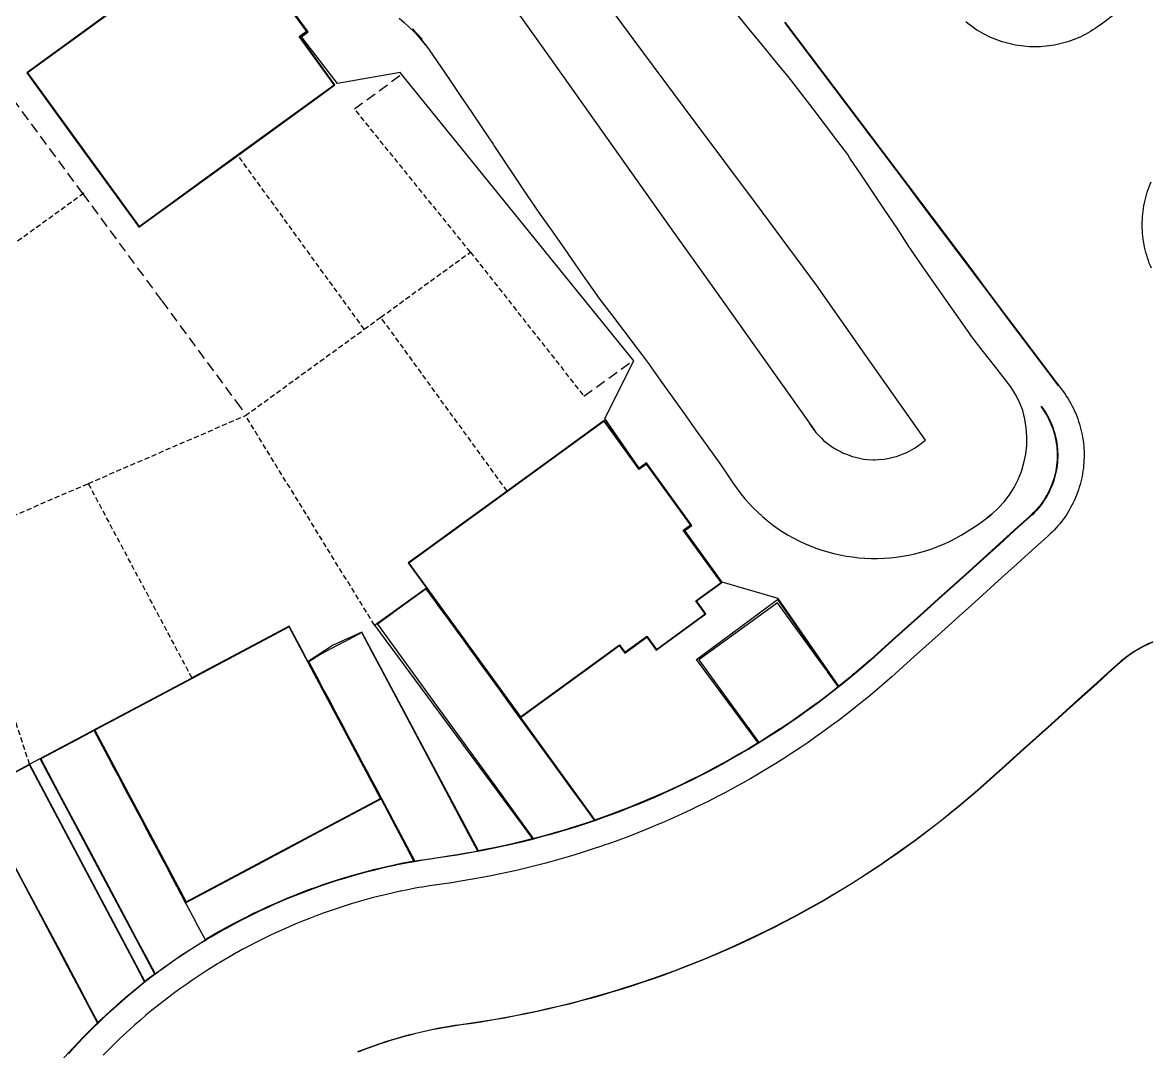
# Model space of a CAD drawing. Header units: metres. Extents: x 337936 to 338461, y 373266 to 374024.
# Drawn here: x 338183.1 to 338238.2, y 373467.2 to 373517.5 of the extents above; entities that cross this region are included whole.
import ezdxf

# ---------------------------------------------------------------- set-up
doc = ezdxf.new("R2010")
doc.units = ezdxf.units.M
doc.linetypes.add('DASHED2', pattern=[0.375, 0.25, -0.125])
for name, color, linetype in [('3D_LINES', 4, 'Continuous'), ('PLOTS EXTERNAL LEVEL', 3, 'Continuous'), ('PLOTS FFL', 1, 'Continuous')]:
    doc.layers.add(name, color=color, linetype=linetype)

msp = doc.modelspace()

# ---------------------------------------------------------------- linework, layer by layer
at = {"layer": '3D_LINES', "linetype": 'Continuous'}
for points in [[(338232.83, 373498.752, 33.466), (338232.881, 373498.683, 33.464), (338232.958, 373498.572, 33.462), (338233.031, 373498.458, 33.459), (338233.101, 373498.342, 33.456), (338233.166, 373498.224, 33.453), (338233.227, 373498.104, 33.45), (338233.285, 373497.981, 33.447), (338233.338, 373497.857, 33.444), (338233.386, 373497.731, 33.44), (338233.431, 373497.603, 33.437), (338233.471, 373497.474, 33.433), (338233.507, 373497.344, 33.43), (338233.538, 373497.213, 33.426), (338233.565, 373497.08, 33.422), (338233.587, 373496.947, 33.418), (338233.605, 373496.813, 33.414), (338233.618, 373496.678, 33.41), (338233.626, 373496.543, 33.406), (338233.63, 373496.408, 33.401), (338233.63, 373496.273, 33.397), (338233.624, 373496.138, 33.392), (338233.615, 373496.003, 33.387), (338233.6, 373495.869, 33.383), (338233.581, 373495.735, 33.379), (338233.558, 373495.602, 33.375), (338233.53, 373495.47, 33.371), (338233.497, 373495.339, 33.368), (338233.46, 373495.209, 33.365), (338233.419, 373495.08, 33.363), (338233.373, 373494.953, 33.361), (338233.323, 373494.827, 33.359), (338233.269, 373494.703, 33.358), (338233.211, 373494.582, 33.358), (338233.148, 373494.462, 33.357), (338233.082, 373494.344, 33.357), (338233.011, 373494.229, 33.357), (338232.937, 373494.116, 33.358), (338232.859, 373494.006, 33.359), (338232.777, 373493.898, 33.361), (338232.691, 373493.794, 33.363), (338232.602, 373493.692, 33.365), (338232.51, 373493.593, 33.368), (338232.414, 373493.498, 33.371), (338232.315, 373493.406, 33.374), (338232.277, 373493.371, 33.375), (338231.533, 373492.702, 33.393), (338230.79, 373492.032, 33.411), (338230.047, 373491.363, 33.428), (338229.304, 373490.694, 33.446), (338228.561, 373490.025, 33.464), (338227.818, 373489.356, 33.482), (338227.075, 373488.687, 33.499), (338226.331, 373488.018, 33.517), (338225.588, 373487.349, 33.534), (338224.845, 373486.679, 33.548), (338224.507, 373486.378, 33.554), (338224.158, 373486.075, 33.559), (338223.806, 373485.776, 33.564), (338223.634, 373485.631, 33.567), (338223.451, 373485.48, 33.569), (338223.092, 373485.189, 33.572), (338222.958, 373485.083, 33.574), (338219.988, 373489.366, 33.632), (338217.262, 373490.165, 33.675), (338215.441, 373492.693, 33.795), (338215.786, 373492.941, 33.812), (338213.558, 373495.99, 33.766), (338213.209, 373495.733, 33.754), (338211.521, 373498.157, 33.675), (338212.948, 373500.981, 33.426), (338201.522, 373515.062, 33.583), (338198.466, 373514.534, 33.675), (338196.704, 373516.802, 33.754), (338197.039, 373517.05, 33.766), (338194.809, 373520.084, 33.812)], [(338220.305, 373517.513, 33.694), (338220.907, 373516.714, 33.682), (338221.509, 373515.916, 33.669), (338222.111, 373515.117, 33.657), (338222.713, 373514.318, 33.645), (338223.315, 373513.52, 33.632), (338223.916, 373512.721, 33.62), (338224.518, 373511.922, 33.608), (338225.12, 373511.124, 33.595), (338225.722, 373510.325, 33.583), (338226.324, 373509.526, 33.571), (338226.925, 373508.728, 33.558), (338227.527, 373507.929, 33.546), (338228.129, 373507.131, 33.533), (338228.731, 373506.332, 33.521), (338229.333, 373505.533, 33.509), (338229.935, 373504.735, 33.496), (338230.536, 373503.936, 33.484), (338231.138, 373503.137, 33.472), (338231.74, 373502.339, 33.459), (338232.342, 373501.54, 33.447), (338232.944, 373500.741, 33.435), (338233.545, 373499.943, 33.422), (338233.685, 373499.757, 33.42)], [(338200.274, 373488.063, 33.732), (338202.806, 373489.882, 33.657)], [(338219.026, 373482.324, 33.571), (338216.01, 373486.396, 33.632), (338219.96, 373489.317, 33.632)], [(338219.96, 373489.317, 33.632), (338222.944, 373485.071, 33.574)], [(338200.274, 373488.063, 33.732), (338207.995, 373477.628, 33.371)], [(338205.359, 373477.04, 33.333), (338199.654, 373487.731, 33.73), (338198.259, 373487.084, 33.693), (338197.025, 373486.293, 33.658)], [(338207.401, 373483.558, 33.45), (338211.033, 373478.541, 33.416)], [(338183.421, 373481.268, 33.777), (338186.582, 373482.949, 33.88)], [(338186.739, 373468.636, 33.617), (338180.772, 373479.86, 33.84), (338183.421, 373481.268, 33.777), (338189.059, 373470.655, 33.56)], [(338189.535, 373471.02, 33.548), (338183.933, 373481.541, 33.793)], [(338202.193, 373476.531, 33.292), (338200.593, 373479.581, 33.4)]]:
    msp.add_polyline3d(points, dxfattribs=at)
at = {"layer": '3D_LINES'}
for points in [[(338205.923, 373519.886, 31.83), (338208.819, 373515.81, 31.83), (338211.715, 373511.734, 31.83), (338214.611, 373507.658, 31.83), (338216.928, 373504.398, 31.83), (338219.245, 373501.137, 31.83), (338221.525, 373497.927, 31.83), (338221.757, 373497.602, 31.83), (338221.525, 373497.927, 31.83), (338221.841, 373497.483, 31.83), (338222.02, 373497.298, 31.83), (338222.112, 373497.202, 31.83), (338222.216, 373497.094, 31.83), (338222.219, 373497.091, 31.83), (338222.413, 373496.941, 31.83), (338222.518, 373496.86, 31.83), (338222.645, 373496.762, 31.83), (338222.649, 373496.758, 31.83), (338222.854, 373496.643, 31.83), (338222.97, 373496.579, 31.83), (338223.118, 373496.495, 31.83), (338223.124, 373496.492, 31.83), (338223.333, 373496.413, 31.83), (338223.626, 373496.301, 31.83), (338223.633, 373496.298, 31.83), (338223.84, 373496.253, 31.83), (338224.1, 373496.195, 31.83), (338224.164, 373496.181, 31.83), (338224.368, 373496.167, 31.83), (338224.631, 373496.148, 31.83), (338224.707, 373496.143, 31.83), (338224.899, 373496.158, 31.83), (338225.162, 373496.178, 31.83), (338225.25, 373496.185, 31.83), (338225.426, 373496.225, 31.83), (338225.684, 373496.283, 31.83), (338225.781, 373496.305, 31.83), (338225.942, 373496.368, 31.83), (338226.188, 373496.463, 31.83), (338226.288, 373496.502, 31.83), (338226.427, 373496.581, 31.83), (338226.657, 373496.712, 31.83), (338226.761, 373496.772, 31.83), (338226.981, 373496.943, 31.83), (338227.085, 373497.023, 31.83), (338227.173, 373497.092, 31.83), (338227.19, 373497.108, 31.83), (338224.316, 373501.199, 31.83), (338221.867, 373504.684, 31.83), (338218.882, 373508.695, 31.83), (338215.898, 373512.707, 31.83), (338212.913, 373516.718, 31.83), (338211.72, 373518.323, 31.83)], [(338220.325, 373517.528, 33.694), (338220.927, 373516.729, 33.682), (338221.529, 373515.931, 33.669), (338222.131, 373515.132, 33.657), (338222.733, 373514.333, 33.645), (338223.335, 373513.535, 33.632), (338223.936, 373512.736, 33.62), (338224.538, 373511.937, 33.608), (338225.14, 373511.139, 33.595), (338225.742, 373510.34, 33.583), (338226.344, 373509.541, 33.571), (338226.945, 373508.743, 33.558), (338227.547, 373507.944, 33.546), (338228.149, 373507.146, 33.533), (338228.751, 373506.347, 33.521), (338229.353, 373505.548, 33.509), (338229.954, 373504.75, 33.496), (338230.556, 373503.951, 33.484), (338231.158, 373503.152, 33.472), (338231.76, 373502.354, 33.459), (338232.362, 373501.555, 33.447), (338232.964, 373500.757, 33.435), (338233.565, 373499.958, 33.422), (338233.877, 373499.545, 33.416), (338233.937, 373499.464, 33.415), (338234.016, 373499.352, 33.413), (338234.091, 373499.239, 33.411), (338234.164, 373499.124, 33.408), (338234.233, 373499.007, 33.406), (338234.3, 373498.889, 33.404), (338234.363, 373498.768, 33.402), (338234.423, 373498.647, 33.4), (338234.481, 373498.523, 33.397), (338234.535, 373498.399, 33.395), (338234.585, 373498.273, 33.392), (338234.633, 373498.145, 33.39), (338234.677, 373498.017, 33.387), (338234.718, 373497.887, 33.384), (338234.756, 373497.757, 33.382), (338234.79, 373497.625, 33.379), (338234.821, 373497.493, 33.376), (338234.848, 373497.36, 33.373), (338234.872, 373497.226, 33.37), (338234.893, 373497.091, 33.367), (338234.91, 373496.957, 33.364), (338234.923, 373496.821, 33.361), (338234.933, 373496.686, 33.358), (338234.94, 373496.55, 33.354), (338234.943, 373496.414, 33.351), (338234.943, 373496.278, 33.348), (338234.939, 373496.143, 33.344), (338234.932, 373496.007, 33.341), (338234.921, 373495.871, 33.337), (338234.907, 373495.736, 33.334), (338234.889, 373495.602, 33.33), (338234.868, 373495.467, 33.327), (338234.843, 373495.334, 33.324), (338234.815, 373495.201, 33.322), (338234.783, 373495.069, 33.319), (338234.749, 373494.937, 33.317), (338234.71, 373494.807, 33.315), (338234.669, 373494.677, 33.313), (338234.624, 373494.549, 33.312), (338234.576, 373494.422, 33.31), (338234.524, 373494.296, 33.309), (338234.47, 373494.172, 33.308), (338234.412, 373494.049, 33.308), (338234.351, 373493.927, 33.307), (338234.287, 373493.808, 33.307), (338234.22, 373493.689, 33.307), (338234.15, 373493.573, 33.307), (338234.077, 373493.458, 33.308), (338234.001, 373493.346, 33.308), (338233.922, 373493.235, 33.309), (338233.84, 373493.126, 33.31), (338233.755, 373493.02, 33.312), (338233.668, 373492.916, 33.313), (338233.578, 373492.814, 33.315), (338233.486, 373492.714, 33.317), (338233.391, 373492.617, 33.319), (338233.294, 373492.522, 33.321), (338233.191, 373492.427, 33.324), (338233.155, 373492.395, 33.325), (338232.412, 373491.726, 33.343), (338231.669, 373491.057, 33.361), (338230.926, 373490.388, 33.378), (338230.183, 373489.718, 33.396), (338229.439, 373489.049, 33.414), (338228.696, 373488.38, 33.432), (338227.953, 373487.711, 33.449), (338227.21, 373487.042, 33.467), (338226.467, 373486.373, 33.484), (338225.724, 373485.704, 33.498), (338225.543, 373485.542, 33.501), (338225.188, 373485.229, 33.507), (338224.83, 373484.921, 33.512), (338224.471, 373484.62, 33.516), (338224.47, 373484.619, 33.516), (338224.103, 373484.318, 33.467), (338223.774, 373484.054, 33.424), (338223.736, 373484.024, 33.424), (338223.363, 373483.731, 33.427), (338222.988, 373483.444, 33.429), (338222.61, 373483.162, 33.43), (338222.229, 373482.883, 33.431), (338221.844, 373482.609, 33.431), (338221.456, 373482.34, 33.43), (338221.066, 373482.074, 33.429), (338220.672, 373481.814, 33.428), (338220.276, 373481.557, 33.425), (338219.875, 373481.305, 33.422), (338219.715, 373481.206, 33.421), (338219.475, 373481.059, 33.449), (338219.068, 373480.815, 33.498), (338218.945, 373480.743, 33.512), (338218.661, 373480.578, 33.509), (338218.25, 373480.345, 33.503), (338217.837, 373480.116, 33.497), (338217.422, 373479.892, 33.49), (338217.003, 373479.673, 33.483), (338216.583, 373479.458, 33.474), (338216.16, 373479.249, 33.465), (338215.734, 373479.044, 33.456), (338215.306, 373478.844, 33.446), (338214.876, 373478.649, 33.437), (338214.444, 373478.459, 33.427), (338214.01, 373478.273, 33.417), (338213.574, 373478.093, 33.407), (338213.135, 373477.918, 33.398), (338212.694, 373477.747, 33.388), (338212.338, 373477.613, 33.38), (338212.254, 373477.583, 33.368), (338211.808, 373477.421, 33.309), (338211.492, 373477.311, 33.266), (338211.364, 373477.267, 33.264), (338210.915, 373477.116, 33.258), (338210.465, 373476.971, 33.251), (338210.014, 373476.831, 33.245), (338209.562, 373476.696, 33.239), (338209.108, 373476.567, 33.232), (338208.652, 373476.442, 33.226), (338208.196, 373476.323, 33.219), (338207.737, 373476.209, 33.213), (338207.278, 373476.1, 33.206), (338206.817, 373475.996, 33.2), (338206.355, 373475.898, 33.193), (338205.893, 373475.805, 33.187), (338205.429, 373475.717, 33.18), (338204.964, 373475.634, 33.174), (338204.498, 373475.557, 33.167), (338204.031, 373475.485, 33.161), (338203.56, 373475.418, 33.154), (338203.321, 373475.384, 33.152), (338202.967, 373475.33, 33.148), (338202.615, 373475.272, 33.144), (338202.446, 373475.243, 33.142), (338202.259, 373475.209, 33.165), (338201.908, 373475.142, 33.208), (338201.559, 373475.07, 33.251), (338201.525, 373475.063, 33.255), (338201.206, 373474.994, 33.262), (338200.857, 373474.913, 33.269), (338200.508, 373474.828, 33.276), (338200.161, 373474.739, 33.283), (338199.814, 373474.645, 33.29), (338199.469, 373474.547, 33.297), (338199.126, 373474.445, 33.304), (338198.783, 373474.338, 33.311), (338198.442, 373474.227, 33.318), (338198.103, 373474.112, 33.325), (338197.764, 373473.992, 33.332), (338197.428, 373473.868, 33.339), (338197.093, 373473.74, 33.346), (338196.759, 373473.608, 33.353), (338196.428, 373473.471, 33.36), (338196.098, 373473.331, 33.367), (338195.77, 373473.186, 33.374), (338195.443, 373473.037, 33.381), (338195.119, 373472.884, 33.388), (338194.797, 373472.727, 33.395), (338194.476, 373472.565, 33.402), (338194.158, 373472.4, 33.409), (338193.841, 373472.231, 33.416), (338193.529, 373472.059, 33.423), (338193.516, 373472.051, 33.424), (338193.215, 373471.881, 33.393), (338192.907, 373471.7, 33.362), (338192.708, 373471.581, 33.342), (338192.597, 373471.514, 33.345), (338192.294, 373471.326, 33.352), (338191.991, 373471.134, 33.359), (338191.691, 373470.937, 33.366), (338191.393, 373470.737, 33.373), (338191.098, 373470.533, 33.38), (338190.806, 373470.326, 33.387), (338190.516, 373470.114, 33.394), (338190.229, 373469.899, 33.401), (338189.944, 373469.681, 33.408), (338189.662, 373469.459, 33.415), (338189.384, 373469.233, 33.422), (338189.108, 373469.004, 33.429), (338188.835, 373468.772, 33.436), (338188.564, 373468.536, 33.443), (338188.297, 373468.296, 33.45), (338188.033, 373468.054, 33.457), (338187.773, 373467.808, 33.464), (338187.642, 373467.682, 33.468), (338187.514, 373467.557, 33.49), (338187.26, 373467.306, 33.535), (338187.009, 373467.051, 33.58)], [(338201.48, 373517.726, 33.266), (338201.716, 373517.504, 33.272), (338202.456, 373516.83, 33.29), (338202.603, 373516.697, 33.294), (338202.137, 373517.196, 33.282), (338202.758, 373516.411, 33.299), (338202.137, 373517.196, 33.282), (338202.758, 373516.411, 33.299), (338202.951, 373516.167, 33.305), (338203.338, 373515.596, 33.299), (338203.9, 373514.769, 33.292), (338204.461, 373513.941, 33.285), (338205.022, 373513.113, 33.277), (338205.583, 373512.285, 33.27), (338206.075, 373511.56, 33.264), (338206.144, 373511.456, 33.262), (338206.698, 373510.623, 33.252), (338207.251, 373509.79, 33.242), (338207.805, 373508.957, 33.231), (338207.876, 373508.85, 33.23), (338208.375, 373508.134, 33.227), (338208.946, 373507.314, 33.224), (338209.518, 373506.493, 33.221), (338210.089, 373505.672, 33.218), (338210.661, 373504.852, 33.215), (338211.129, 373504.18, 33.212), (338211.239, 373504.036, 33.214), (338211.845, 373503.24, 33.225), (338212.452, 373502.444, 33.237), (338213.059, 373501.649, 33.248), (338213.374, 373501.235, 33.254), (338213.653, 373500.845, 33.254), (338214.235, 373500.031, 33.255), (338214.816, 373499.218, 33.256), (338215.398, 373498.404, 33.257), (338215.98, 373497.591, 33.258), (338216.561, 373496.777, 33.259), (338217.143, 373495.964, 33.26), (338217.397, 373495.609, 33.261), (338217.654, 373495.222, 33.257), (338217.82, 373494.968, 33.255), (338217.995, 373494.72, 33.253), (338218.179, 373494.478, 33.251), (338218.371, 373494.243, 33.249), (338218.573, 373494.015, 33.247), (338218.782, 373493.794, 33.244), (338219, 373493.581, 33.242), (338219.225, 373493.375, 33.24), (338219.457, 373493.178, 33.238), (338219.697, 373492.989, 33.236), (338219.944, 373492.809, 33.234), (338220.018, 373492.759, 33.234), (338220.198, 373492.64, 33.233), (338220.459, 373492.481, 33.232), (338220.726, 373492.331, 33.232), (338220.998, 373492.191, 33.231), (338221.275, 373492.061, 33.23), (338221.557, 373491.941, 33.229), (338221.842, 373491.832, 33.229), (338222.132, 373491.733, 33.228), (338222.425, 373491.644, 33.228), (338222.721, 373491.566, 33.227), (338223.02, 373491.499, 33.227), (338223.322, 373491.443, 33.226), (338223.625, 373491.398, 33.226), (338223.929, 373491.363, 33.225), (338224.235, 373491.34, 33.225), (338224.541, 373491.328, 33.225), (338224.848, 373491.328, 33.224), (338225.154, 373491.338, 33.224), (338225.46, 373491.36, 33.224), (338225.765, 373491.392, 33.224), (338226.068, 373491.436, 33.224), (338226.37, 373491.491, 33.224), (338226.67, 373491.556, 33.224), (338226.967, 373491.633, 33.224), (338227.261, 373491.72, 33.224), (338227.551, 373491.818, 33.224), (338227.838, 373491.926, 33.224), (338228.121, 373492.045, 33.225), (338228.399, 373492.174, 33.225), (338228.672, 373492.313, 33.225), (338228.94, 373492.462, 33.225), (338229.203, 373492.62, 33.226), (338229.459, 373492.787, 33.226), (338229.717, 373492.954, 33.222), (338229.969, 373493.13, 33.219), (338230.434, 373493.495, 33.212), (338230.214, 373493.316, 33.215), (338230.434, 373493.495, 33.212), (338230.748, 373493.781, 33.207), (338231.035, 373494.095, 33.202), (338231.294, 373494.435, 33.198), (338231.523, 373494.797, 33.193), (338231.718, 373495.178, 33.189), (338231.879, 373495.577, 33.186), (338232.004, 373495.989, 33.183), (338232.091, 373496.412, 33.18), (338232.14, 373496.841, 33.178), (338232.151, 373497.274, 33.176), (338232.121, 373497.706, 33.174), (338232.053, 373498.134, 33.173), (338231.947, 373498.555, 33.173), (338231.916, 373498.641, 33.173), (338231.788, 373498.958, 33.178), (338231.591, 373499.342, 33.185), (338231.362, 373499.706, 33.192), (338230.584, 373500.715, 33.213), (338229.968, 373501.504, 33.23), (338229.41, 373502.219, 33.245), (338229.356, 373502.296, 33.245), (338228.783, 373503.116, 33.244), (338228.211, 373503.936, 33.243), (338227.638, 373504.756, 33.242), (338227.066, 373505.575, 33.241), (338226.493, 373506.395, 33.24), (338226.375, 373506.564, 33.24), (338225.95, 373507.236, 33.227), (338225.811, 373507.455, 33.223), (338225.181, 373508.395, 33.205), (338224.622, 373509.226, 33.189), (338224.063, 373510.056, 33.174), (338223.504, 373510.887, 33.158), (338223.392, 373511.053, 33.155), (338222.908, 373511.69, 33.157), (338222.304, 373512.487, 33.16), (338221.7, 373513.284, 33.163), (338221.096, 373514.081, 33.166), (338220.779, 373514.498, 33.168), (338220.477, 373514.867, 33.176), (338219.842, 373515.641, 33.191), (338219.208, 373516.415, 33.207), (338218.573, 373517.19, 33.223), (338217.938, 373517.964, 33.238)], [(338236.524, 373517.986, 33.387), (338235.725, 373517.384, 33.396), (338235.715, 373517.376, 33.397), (338235.602, 373517.294, 33.398), (338235.49, 373517.217, 33.4), (338235.376, 373517.143, 33.402), (338235.261, 373517.071, 33.404), (338235.143, 373517.003, 33.406), (338235.024, 373516.938, 33.408), (338234.903, 373516.875, 33.411), (338234.781, 373516.816, 33.413), (338234.657, 373516.76, 33.416), (338234.532, 373516.708, 33.419), (338234.405, 373516.658, 33.422), (338234.278, 373516.612, 33.426), (338234.149, 373516.569, 33.429), (338234.019, 373516.529, 33.433), (338233.888, 373516.493, 33.437), (338233.756, 373516.46, 33.441), (338233.623, 373516.431, 33.445), (338233.49, 373516.405, 33.449), (338233.356, 373516.382, 33.454), (338233.221, 373516.363, 33.458), (338233.086, 373516.347, 33.463), (338232.951, 373516.335, 33.468), (338232.815, 373516.326, 33.473), (338232.679, 373516.321, 33.478), (338232.544, 373516.319, 33.484), (338232.408, 373516.321, 33.489), (338232.272, 373516.326, 33.495), (338232.136, 373516.335, 33.501), (338232.001, 373516.347, 33.507), (338231.866, 373516.363, 33.514), (338231.731, 373516.382, 33.52), (338231.597, 373516.404, 33.526), (338231.464, 373516.43, 33.532), (338231.331, 373516.46, 33.538), (338231.199, 373516.493, 33.544), (338231.068, 373516.529, 33.55), (338230.938, 373516.568, 33.555), (338230.81, 373516.611, 33.561), (338230.682, 373516.657, 33.566), (338230.555, 373516.707, 33.571), (338230.43, 373516.76, 33.576), (338230.306, 373516.815, 33.581), (338230.184, 373516.874, 33.585), (338230.063, 373516.937, 33.59), (338229.944, 373517.002, 33.594), (338229.826, 373517.07, 33.598), (338229.71, 373517.142, 33.602), (338229.597, 373517.216, 33.606), (338229.485, 373517.293, 33.61), (338229.375, 373517.373, 33.614), (338229.267, 373517.456, 33.617), (338229.162, 373517.541, 33.62)], [(338238.234, 373505.501, 33.44), (338238.181, 373505.626, 33.441), (338238.131, 373505.753, 33.442), (338238.085, 373505.881, 33.443), (338238.041, 373506.009, 33.443), (338238.001, 373506.139, 33.444), (338237.965, 373506.27, 33.444), (338237.931, 373506.402, 33.445), (338237.901, 373506.534, 33.445), (338237.875, 373506.668, 33.445), (338237.852, 373506.802, 33.445), (338237.832, 373506.936, 33.445), (338237.816, 373507.071, 33.445), (338237.804, 373507.206, 33.444), (338237.794, 373507.342, 33.444), (338237.789, 373507.478, 33.443), (338237.787, 373507.614, 33.443), (338237.788, 373507.749, 33.442), (338237.793, 373507.885, 33.441), (338237.801, 373508.021, 33.44), (338237.813, 373508.156, 33.439), (338237.828, 373508.291, 33.438), (338237.847, 373508.426, 33.437), (338237.869, 373508.56, 33.436), (338237.894, 373508.694, 33.434), (338237.923, 373508.826, 33.433), (338237.956, 373508.958, 33.432), (338237.992, 373509.089, 33.431), (338238.031, 373509.219, 33.429), (338238.073, 373509.349, 33.428), (338238.119, 373509.477, 33.427), (338238.168, 373509.603, 33.425), (338238.22, 373509.729, 33.424)], [(338232.85, 373498.767, 33.466), (338232.901, 373498.698, 33.464), (338232.979, 373498.586, 33.462), (338233.053, 373498.472, 33.459), (338233.122, 373498.355, 33.456), (338233.188, 373498.236, 33.453), (338233.25, 373498.115, 33.45), (338233.308, 373497.992, 33.447), (338233.361, 373497.866, 33.444), (338233.41, 373497.74, 33.44), (338233.455, 373497.611, 33.437), (338233.495, 373497.481, 33.433), (338233.531, 373497.35, 33.43), (338233.562, 373497.218, 33.426), (338233.589, 373497.085, 33.422), (338233.612, 373496.95, 33.418), (338233.629, 373496.816, 33.414), (338233.643, 373496.68, 33.41), (338233.651, 373496.545, 33.406), (338233.655, 373496.409, 33.401), (338233.655, 373496.273, 33.397), (338233.649, 373496.137, 33.392), (338233.639, 373496.001, 33.387), (338233.625, 373495.866, 33.383), (338233.606, 373495.731, 33.379), (338233.582, 373495.597, 33.375), (338233.554, 373495.464, 33.371), (338233.521, 373495.332, 33.368), (338233.484, 373495.201, 33.365), (338233.443, 373495.072, 33.363), (338233.397, 373494.944, 33.361), (338233.346, 373494.818, 33.359), (338233.292, 373494.693, 33.358), (338233.233, 373494.57, 33.358), (338233.17, 373494.45, 33.357), (338233.103, 373494.331, 33.357), (338233.032, 373494.215, 33.357), (338232.957, 373494.102, 33.358), (338232.879, 373493.991, 33.359), (338232.796, 373493.883, 33.361), (338232.71, 373493.777, 33.363), (338232.621, 373493.675, 33.365), (338232.528, 373493.576, 33.368), (338232.432, 373493.48, 33.371), (338232.332, 373493.387, 33.374), (338232.293, 373493.352, 33.375), (338231.55, 373492.683, 33.393), (338230.807, 373492.014, 33.411), (338230.064, 373491.345, 33.428), (338229.321, 373490.676, 33.446), (338228.578, 373490.006, 33.464), (338227.834, 373489.337, 33.482), (338227.091, 373488.668, 33.499), (338226.348, 373487.999, 33.517), (338225.605, 373487.33, 33.534), (338224.862, 373486.661, 33.548), (338224.523, 373486.359, 33.554), (338224.174, 373486.056, 33.559), (338223.822, 373485.756, 33.564), (338223.65, 373485.612, 33.567), (338223.65, 373485.612, 33.567), (338223.467, 373485.461, 33.569), (338223.108, 373485.17, 33.572), (338222.974, 373485.063, 33.574), (338222.974, 373485.063, 33.574), (338222.745, 373484.883, 33.575), (338222.38, 373484.6, 33.578), (338222.011, 373484.321, 33.579), (338221.639, 373484.047, 33.581), (338221.264, 373483.777, 33.581), (338220.886, 373483.511, 33.581), (338220.505, 373483.249, 33.58), (338220.12, 373482.992, 33.578), (338219.733, 373482.74, 33.576), (338219.343, 373482.492, 33.573), (338219.039, 373482.303, 33.571), (338219.039, 373482.303, 33.571), (338218.95, 373482.248, 33.57), (338218.555, 373482.009, 33.566), (338218.293, 373481.854, 33.562), (338218.293, 373481.854, 33.562), (338218.157, 373481.774, 33.561), (338217.756, 373481.544, 33.555), (338217.352, 373481.319, 33.549), (338216.946, 373481.098, 33.542), (338216.537, 373480.882, 33.535), (338216.126, 373480.671, 33.527), (338215.713, 373480.464, 33.518), (338215.297, 373480.262, 33.509), (338214.879, 373480.065, 33.499), (338214.458, 373479.873, 33.489), (338214.036, 373479.685, 33.479), (338213.611, 373479.503, 33.469), (338213.184, 373479.325, 33.46), (338212.756, 373479.153, 33.45), (338212.325, 373478.985, 33.44), (338211.892, 373478.822, 33.43), (338211.892, 373478.822, 33.43), (338211.892, 373478.822, 33.43), (338211.458, 373478.664, 33.422), (338211.072, 373478.529, 33.416), (338211.022, 373478.511, 33.416), (338210.584, 373478.363, 33.409), (338210.144, 373478.221, 33.402), (338209.703, 373478.083, 33.396), (338209.26, 373477.95, 33.389), (338208.816, 373477.823, 33.383), (338208.37, 373477.7, 33.376), (338207.923, 373477.583, 33.37), (338207.474, 373477.471, 33.363), (338207.025, 373477.364, 33.357), (338206.574, 373477.262, 33.35), (338206.122, 373477.165, 33.344), (338205.669, 373477.073, 33.337), (338205.215, 373476.987, 33.331), (338204.759, 373476.906, 33.324), (338204.304, 373476.83, 33.318), (338203.847, 373476.76, 33.311), (338203.389, 373476.694, 33.304), (338203.389, 373476.694, 33.304), (338203.11, 373476.655, 33.301), (338202.747, 373476.599, 33.298), (338202.384, 373476.539, 33.294), (338202.221, 373476.511, 33.292), (338202.221, 373476.511, 33.292), (338202.022, 373476.475, 33.291), (338201.661, 373476.406, 33.297), (338201.3, 373476.332, 33.304), (338201.26, 373476.324, 33.305), (338201.26, 373476.324, 33.305), (338200.941, 373476.254, 33.311), (338200.583, 373476.172, 33.318), (338200.225, 373476.085, 33.325), (338199.869, 373475.994, 33.332), (338199.514, 373475.898, 33.339), (338199.16, 373475.798, 33.346), (338198.807, 373475.694, 33.353), (338198.456, 373475.585, 33.36), (338198.106, 373475.472, 33.366), (338197.758, 373475.355, 33.373), (338197.411, 373475.233, 33.38), (338197.065, 373475.107, 33.387), (338196.721, 373474.977, 33.394), (338196.379, 373474.843, 33.401), (338196.038, 373474.704, 33.408), (338195.699, 373474.561, 33.415), (338195.362, 373474.414, 33.422), (338195.027, 373474.263, 33.429), (338194.694, 373474.108, 33.435), (338194.362, 373473.948, 33.442), (338194.033, 373473.785, 33.449), (338193.706, 373473.617, 33.456), (338193.38, 373473.446, 33.463), (338193.057, 373473.27, 33.47), (338192.888, 373473.176, 33.474), (338192.888, 373473.176, 33.474), (338192.736, 373473.091, 33.477), (338192.418, 373472.907, 33.484), (338192.101, 373472.72, 33.491), (338192.041, 373472.683, 33.492), (338192.041, 373472.683, 33.492), (338191.787, 373472.528, 33.498), (338191.476, 373472.333, 33.505), (338191.166, 373472.134, 33.511), (338190.86, 373471.931, 33.518), (338190.555, 373471.724, 33.525), (338190.254, 373471.514, 33.532), (338189.955, 373471.3, 33.539), (338189.659, 373471.082, 33.546), (338189.365, 373470.861, 33.553), (338189.074, 373470.636, 33.56), (338188.786, 373470.407, 33.567), (338188.501, 373470.175, 33.574), (338188.219, 373469.939, 33.58), (338187.939, 373469.7, 33.587), (338187.663, 373469.457, 33.594), (338187.389, 373469.211, 33.601), (338187.119, 373468.962, 33.608), (338186.852, 373468.709, 33.615), (338186.747, 373468.608, 33.618), (338186.747, 373468.608, 33.618), (338186.588, 373468.454, 33.622), (338186.327, 373468.194, 33.629), (338186.069, 373467.932, 33.635), (338186.054, 373467.916, 33.636), (338186.054, 373467.916, 33.636), (338185.815, 373467.666, 33.64), (338185.564, 373467.398, 33.645), (338185.316, 373467.126, 33.65)], [(338199.458, 373467.23, 33.25), (338199.729, 373467.336, 33.245), (338200.001, 373467.438, 33.24), (338200.275, 373467.536, 33.234), (338200.55, 373467.631, 33.229), (338200.826, 373467.722, 33.223), (338201.103, 373467.809, 33.218), (338201.382, 373467.892, 33.213), (338201.661, 373467.972, 33.207), (338201.942, 373468.048, 33.202), (338202.223, 373468.12, 33.197), (338202.506, 373468.188, 33.191), (338202.789, 373468.253, 33.186), (338203.074, 373468.313, 33.18), (338203.359, 373468.37, 33.175), (338203.645, 373468.423, 33.174), (338203.931, 373468.472, 33.181), (338204.218, 373468.517, 33.187), (338204.507, 373468.559, 33.193), (338205.035, 373468.634, 33.203), (338205.567, 373468.716, 33.212), (338206.097, 373468.804, 33.222), (338206.626, 373468.897, 33.231), (338207.155, 373468.997, 33.241), (338207.682, 373469.102, 33.25), (338208.208, 373469.213, 33.26), (338208.733, 373469.33, 33.269), (338209.256, 373469.453, 33.279), (338209.778, 373469.581, 33.288), (338210.299, 373469.716, 33.298), (338210.818, 373469.856, 33.307), (338211.335, 373470.002, 33.317), (338211.851, 373470.153, 33.326), (338212.365, 373470.31, 33.336), (338212.877, 373470.473, 33.345), (338213.388, 373470.642, 33.355), (338213.897, 373470.816, 33.364), (338214.403, 373470.996, 33.374), (338214.908, 373471.182, 33.383), (338215.41, 373471.373, 33.393), (338215.911, 373471.57, 33.402), (338216.409, 373471.772, 33.412), (338216.905, 373471.98, 33.421), (338217.398, 373472.193, 33.431), (338217.889, 373472.412, 33.44), (338218.378, 373472.636, 33.45), (338218.864, 373472.865, 33.459), (338219.348, 373473.1, 33.468), (338219.828, 373473.341, 33.477), (338220.307, 373473.586, 33.484), (338220.782, 373473.837, 33.492), (338221.255, 373474.093, 33.498), (338221.725, 373474.355, 33.504), (338222.192, 373474.621, 33.51), (338222.655, 373474.893, 33.515), (338223.116, 373475.17, 33.519), (338223.574, 373475.452, 33.522), (338224.029, 373475.739, 33.525), (338224.48, 373476.031, 33.528), (338224.928, 373476.328, 33.529), (338225.373, 373476.63, 33.53), (338225.814, 373476.937, 33.531), (338226.252, 373477.248, 33.531), (338226.687, 373477.565, 33.53), (338227.118, 373477.886, 33.529), (338227.545, 373478.213, 33.527), (338227.969, 373478.544, 33.524), (338228.389, 373478.879, 33.521), (338228.805, 373479.219, 33.517), (338229.218, 373479.564, 33.513), (338229.626, 373479.914, 33.508), (338230.031, 373480.267, 33.503), (338230.356, 373480.557, 33.498), (338231.1, 373481.227, 33.484), (338231.843, 373481.896, 33.467), (338232.586, 373482.565, 33.449), (338233.329, 373483.235, 33.432), (338234.072, 373483.904, 33.414), (338234.816, 373484.573, 33.396), (338235.559, 373485.242, 33.378), (338236.302, 373485.911, 33.361), (338236.686, 373486.257, 33.351), (338236.791, 373486.349, 33.349), (338236.896, 373486.436, 33.346), (338237.002, 373486.521, 33.343), (338237.111, 373486.602, 33.34), (338237.222, 373486.681, 33.338), (338237.335, 373486.757, 33.335), (338237.449, 373486.83, 33.332), (338237.566, 373486.899, 33.329), (338237.684, 373486.966, 33.327), (338237.804, 373487.03, 33.324), (338237.926, 373487.091, 33.321), (338238.049, 373487.148, 33.319), (338238.173, 373487.203, 33.316), (338238.299, 373487.254, 33.313)], [(338238.309, 373487.231, 33.313), (338238.183, 373487.18, 33.316), (338238.059, 373487.126, 33.319), (338237.937, 373487.068, 33.321), (338237.816, 373487.008, 33.324), (338237.696, 373486.944, 33.327), (338237.579, 373486.878, 33.329), (338237.463, 373486.808, 33.332), (338237.348, 373486.736, 33.335), (338237.236, 373486.66, 33.338), (338237.126, 373486.582, 33.34), (338237.018, 373486.501, 33.343), (338236.912, 373486.417, 33.346), (338236.808, 373486.33, 33.349), (338236.702, 373486.238, 33.351), (338236.319, 373485.893, 33.361), (338235.575, 373485.223, 33.378), (338234.832, 373484.554, 33.396), (338234.089, 373483.885, 33.414), (338233.346, 373483.216, 33.432), (338232.603, 373482.547, 33.449), (338231.86, 373481.878, 33.467), (338231.117, 373481.209, 33.484), (338230.372, 373480.538, 33.498), (338230.047, 373480.248, 33.503), (338229.643, 373479.895, 33.508), (338229.234, 373479.545, 33.513), (338228.821, 373479.2, 33.517), (338228.405, 373478.86, 33.521), (338227.984, 373478.524, 33.524), (338227.56, 373478.193, 33.527), (338227.133, 373477.867, 33.529), (338226.702, 373477.545, 33.53), (338226.267, 373477.228, 33.531), (338225.829, 373476.916, 33.531), (338225.387, 373476.609, 33.53), (338224.942, 373476.307, 33.529), (338224.494, 373476.01, 33.528), (338224.042, 373475.718, 33.525), (338223.587, 373475.43, 33.522), (338223.129, 373475.148, 33.519), (338222.668, 373474.871, 33.515), (338222.204, 373474.599, 33.51), (338221.737, 373474.333, 33.504), (338221.267, 373474.071, 33.498), (338220.794, 373473.815, 33.492), (338220.318, 373473.564, 33.484), (338219.84, 373473.318, 33.477), (338219.359, 373473.078, 33.468), (338218.875, 373472.843, 33.459), (338218.388, 373472.613, 33.45), (338217.899, 373472.389, 33.44), (338217.408, 373472.17, 33.431), (338216.914, 373471.957, 33.421), (338216.418, 373471.749, 33.412), (338215.92, 373471.546, 33.402), (338215.419, 373471.35, 33.393), (338214.916, 373471.158, 33.383), (338214.412, 373470.973, 33.374), (338213.905, 373470.793, 33.364), (338213.396, 373470.618, 33.355), (338212.885, 373470.45, 33.345), (338212.373, 373470.287, 33.336), (338211.858, 373470.129, 33.326), (338211.342, 373469.977, 33.317), (338210.824, 373469.832, 33.307), (338210.305, 373469.691, 33.298), (338209.784, 373469.557, 33.288), (338209.262, 373469.428, 33.279), (338208.738, 373469.306, 33.269), (338208.213, 373469.189, 33.26), (338207.687, 373469.077, 33.25), (338207.16, 373468.972, 33.241), (338206.631, 373468.873, 33.231), (338206.101, 373468.779, 33.222), (338205.571, 373468.691, 33.212), (338205.039, 373468.609, 33.203), (338204.511, 373468.534, 33.193), (338204.222, 373468.493, 33.187), (338203.935, 373468.447, 33.181), (338203.649, 373468.398, 33.174), (338203.363, 373468.346, 33.175), (338203.079, 373468.289, 33.18), (338202.795, 373468.228, 33.186), (338202.512, 373468.164, 33.191), (338202.229, 373468.096, 33.197), (338201.948, 373468.024, 33.202), (338201.668, 373467.948, 33.207), (338201.389, 373467.868, 33.213), (338201.11, 373467.785, 33.218), (338200.833, 373467.698, 33.223), (338200.558, 373467.607, 33.229), (338200.283, 373467.512, 33.234), (338200.01, 373467.414, 33.24), (338199.738, 373467.312, 33.245), (338199.468, 373467.207, 33.25)], [(338219.026, 373482.324, 33.571), (338218.937, 373482.269, 33.57), (338218.542, 373482.03, 33.566), (338218.281, 373481.875, 33.562), (338218.144, 373481.796, 33.561), (338217.743, 373481.566, 33.555), (338217.34, 373481.341, 33.549), (338216.934, 373481.12, 33.542), (338216.526, 373480.904, 33.535), (338216.115, 373480.693, 33.527), (338215.702, 373480.486, 33.518), (338215.286, 373480.285, 33.509), (338214.868, 373480.088, 33.499), (338214.448, 373479.896, 33.489), (338214.026, 373479.708, 33.479), (338213.601, 373479.526, 33.469), (338213.175, 373479.348, 33.46), (338212.746, 373479.176, 33.45), (338212.316, 373479.008, 33.44), (338211.884, 373478.845, 33.43), (338211.883, 373478.845, 33.43), (338211.449, 373478.688, 33.422), (338211.064, 373478.552, 33.416), (338211.033, 373478.541, 33.416)], [(338207.995, 373477.628, 33.371), (338207.917, 373477.607, 33.37), (338207.468, 373477.495, 33.363), (338207.019, 373477.388, 33.357), (338206.568, 373477.286, 33.35), (338206.117, 373477.189, 33.344), (338205.664, 373477.098, 33.337), (338205.359, 373477.04, 33.333)], [(338202.193, 373476.531, 33.292), (338202.017, 373476.499, 33.291), (338201.656, 373476.43, 33.297), (338201.295, 373476.357, 33.304), (338201.254, 373476.348, 33.305), (338200.936, 373476.279, 33.311), (338200.577, 373476.196, 33.318), (338200.219, 373476.109, 33.325), (338199.863, 373476.018, 33.332), (338199.507, 373475.922, 33.339), (338199.153, 373475.822, 33.346), (338198.8, 373475.718, 33.353), (338198.449, 373475.609, 33.36), (338198.098, 373475.496, 33.366), (338197.75, 373475.379, 33.373), (338197.402, 373475.257, 33.38), (338197.056, 373475.131, 33.387), (338196.712, 373475.001, 33.394), (338196.37, 373474.866, 33.401), (338196.029, 373474.727, 33.408), (338195.69, 373474.584, 33.415), (338195.352, 373474.437, 33.422), (338195.017, 373474.286, 33.429), (338194.683, 373474.13, 33.435), (338194.351, 373473.971, 33.442), (338194.022, 373473.807, 33.449), (338193.694, 373473.64, 33.456), (338193.369, 373473.468, 33.463), (338193.045, 373473.292, 33.47), (338192.876, 373473.198, 33.474), (338192.724, 373473.112, 33.477), (338192.405, 373472.929, 33.484), (338192.088, 373472.741, 33.491), (338192.028, 373472.705, 33.492)], [(338189.535, 373471.02, 33.548), (338189.35, 373470.881, 33.553), (338189.059, 373470.655, 33.56)], [(338186.739, 373468.636, 33.617), (338186.729, 373468.626, 33.618), (338186.57, 373468.471, 33.622), (338186.309, 373468.212, 33.629), (338186.051, 373467.949, 33.635), (338186.036, 373467.933, 33.636), (338185.797, 373467.684, 33.64), (338185.545, 373467.415, 33.645), (338185.297, 373467.143, 33.65), (338184.777, 373466.565, 33.663), (338184.108, 373465.822, 33.679), (338183.734, 373465.406, 33.687)]]:
    msp.add_polyline3d(points, dxfattribs=at)
at = {"layer": '3D_LINES', "linetype": 'DASHED2', "ltscale": 2}
for points in [[(338199.289, 373513.296, 33.683), (338201.522, 373514.919, 33.583)], [(338193.83, 373498.581, 33.65), (338193.752, 373498.686, 33.651), (338189.888, 373503.92, 33.74), (338186.075, 373509.085, 33.826), (338186.033, 373509.141, 33.828), (338182.469, 373513.969, 33.875), (338182.109, 373514.456, 33.78)], [(338210.506, 373499.253, 33.75), (338212.88, 373500.981, 33.426)]]:
    msp.add_polyline3d(points, dxfattribs=at)
at = {"layer": '3D_LINES', "linetype": 'DASHED2'}
for points in [[(338204.962, 373506.294, 33.374), (338199.289, 373513.296, 33.683)], [(338199.772, 373502.523, 33.57), (338193.6, 373511.018, 33.675), (338193.6, 373511.018, 33.675)], [(338186.073, 373509.17, 33.825), (338178.312, 373503.531, 34.5)], [(338200.581, 373503.111, 33.539), (338204.962, 373506.294, 33.374)], [(338204.962, 373506.294, 33.374), (338210.506, 373499.253, 33.75)], [(338199.772, 373502.523, 33.57), (338200.581, 373503.111, 33.539)], [(338206.753, 373494.616, 33.675), (338200.581, 373503.111, 33.539)], [(338193.967, 373498.305, 33.65), (338199.772, 373502.523, 33.57)], [(338186.291, 373494.989, 33.95), (338193.967, 373498.305, 33.65)], [(338200.274, 373488.063, 33.732), (338193.967, 373498.305, 33.65)], [(338179.838, 373492.202, 34.25), (338186.291, 373494.989, 33.95)], [(338191.359, 373485.478, 33.825), (338186.291, 373494.989, 33.95)], [(338183.421, 373481.268, 33.777), (338179.838, 373492.202, 34.25)]]:
    msp.add_polyline3d(points, dxfattribs=at)
at = {"layer": '3D_LINES', "linetype": 'Continuous'}
for points in [[(338202.801, 373489.847, 33.657), (338201.225, 373488.703, 33.706), (338201.183, 373488.672, 33.707), (338200.414, 373488.113, 33.731), (338203.338, 373484.09, 33.593), (338206.276, 373480.045, 33.454), (338206.864, 373479.236, 33.426), (338207.471, 373478.401, 33.399), (338207.502, 373478.359, 33.397), (338208.027, 373477.635, 33.372), (338208.339, 373477.724, 33.377), (338208.764, 373477.844, 33.383), (338209.195, 373477.966, 33.39), (338209.271, 373477.988, 33.389), (338209.723, 373478.116, 33.396), (338209.753, 373478.124, 33.396), (338210.154, 373478.255, 33.402), (338210.58, 373478.394, 33.409), (338211.019, 373478.537, 33.415), (338210.465, 373479.299, 33.394), (338209.866, 373480.123, 33.373), (338209.283, 373480.926, 33.351), (338207.488, 373483.396, 33.436), (338207.381, 373483.543, 33.451), (338206.794, 373484.351, 33.477), (338206.313, 373485.014, 33.491), (338206.207, 373485.16, 33.504), (338205.725, 373485.823, 33.519), (338205.619, 373485.969, 33.531), (338205.137, 373486.632, 33.547), (338205.031, 373486.778, 33.558), (338204.55, 373487.441, 33.575), (338204.443, 373487.587, 33.585), (338203.962, 373488.25, 33.602), (338203.841, 373488.416, 33.612), (338203.828, 373488.434, 33.613), (338203.359, 373489.079, 33.631), (338203.255, 373489.223, 33.639), (338203.162, 373489.351, 33.643), (338202.801, 373489.847, 33.657)], [(338219.96, 373489.159, 33.632), (338216.117, 373486.367, 33.632), (338218.054, 373483.701, 33.599), (338218.478, 373483.118, 33.587), (338218.508, 373483.076, 33.586), (338219.046, 373482.336, 33.571), (338219.316, 373482.511, 33.574), (338219.689, 373482.753, 33.576), (338220.065, 373482.997, 33.579), (338220.131, 373483.039, 33.579), (338220.503, 373483.28, 33.58), (338220.551, 373483.311, 33.58), (338220.872, 373483.54, 33.581), (338221.236, 373483.8, 33.581), (338221.6, 373484.059, 33.581), (338222.012, 373484.353, 33.58), (338222.38, 373484.636, 33.578), (338222.735, 373484.91, 33.576), (338222.935, 373485.064, 33.574), (338222.408, 373485.79, 33.587), (338222.368, 373485.845, 33.588), (338222.356, 373485.862, 33.588), (338221.949, 373486.421, 33.598), (338219.96, 373489.159, 33.632)], [(338199.646, 373487.701, 33.73), (338198.804, 373487.253, 33.706), (338198.758, 373487.228, 33.706), (338197.867, 373486.755, 33.681), (338197.746, 373486.691, 33.676), (338197.606, 373486.616, 33.674), (338197.063, 373486.274, 33.661), (338197.094, 373486.215, 33.653), (338197.322, 373485.787, 33.66), (338197.552, 373485.354, 33.621), (338197.789, 373484.908, 33.658), (338197.797, 373484.894, 33.658), (338198.035, 373484.446, 33.587), (338198.266, 373484.011, 33.655), (338198.374, 373483.808, 33.655), (338198.504, 373483.563, 33.554), (338198.736, 373483.128, 33.614), (338198.974, 373482.68, 33.521), (338199.205, 373482.245, 33.56), (338199.443, 373481.797, 33.488), (338199.675, 373481.362, 33.507), (338199.913, 373480.915, 33.455), (338200.144, 373480.479, 33.454), (338200.382, 373480.032, 33.423), (338200.616, 373479.593, 33.401), (338201.298, 373478.308, 33.359), (338201.786, 373477.391, 33.325), (338201.799, 373477.366, 33.324), (338201.853, 373477.265, 33.32), (338202.239, 373476.539, 33.293), (338202.369, 373476.56, 33.294), (338202.727, 373476.616, 33.298), (338203.081, 373476.671, 33.302), (338203.386, 373476.719, 33.305), (338203.403, 373476.722, 33.306), (338203.882, 373476.798, 33.313), (338204.324, 373476.869, 33.319), (338204.764, 373476.939, 33.325), (338205.206, 373477.011, 33.332), (338205.318, 373477.032, 33.333), (338204.946, 373477.731, 33.359), (338204.869, 373477.877, 33.365), (338202.989, 373481.413, 33.496), (338200.641, 373485.828, 33.661), (338200.157, 373486.739, 33.694), (338199.646, 373487.701, 33.73)], [(338186.572, 373482.915, 33.882), (338185.734, 373482.47, 33.858), (338183.967, 373481.53, 33.808), (338184.857, 373479.857, 33.767), (338186.277, 373477.187, 33.701), (338188.153, 373473.657, 33.615), (338188.633, 373472.755, 33.591), (338189.111, 373471.856, 33.569), (338189.549, 373471.032, 33.549), (338189.645, 373471.1, 33.546), (338189.94, 373471.31, 33.54), (338190.236, 373471.52, 33.533), (338190.528, 373471.727, 33.526), (338190.832, 373471.941, 33.519), (338190.876, 373471.97, 33.519), (338191.174, 373472.16, 33.512), (338191.477, 373472.354, 33.505), (338191.783, 373472.549, 33.499), (338192.008, 373472.692, 33.494), (338191.563, 373473.528, 33.559), (338191.542, 373473.569, 33.561), (338191.076, 373474.444, 33.629), (338191.044, 373474.504, 33.707), (338190.614, 373475.313, 33.695), (338190.573, 373475.391, 33.731), (338190.29, 373475.923, 33.71), (338190.103, 373476.274, 33.749), (338189.82, 373476.806, 33.732), (338189.634, 373477.157, 33.766), (338189.351, 373477.688, 33.754), (338189.168, 373478.032, 33.783), (338188.885, 373478.564, 33.775), (338188.695, 373478.923, 33.801), (338188.412, 373479.454, 33.797), (338188.225, 373479.806, 33.818), (338187.943, 373480.337, 33.819), (338187.76, 373480.681, 33.835), (338187.477, 373481.213, 33.84), (338187.45, 373481.263, 33.842), (338187.27, 373481.601, 33.853), (338186.992, 373482.124, 33.863), (338186.572, 373482.915, 33.882)], [(338183.411, 373481.235, 33.777), (338180.806, 373479.85, 33.851), (338181.132, 373479.237, 33.838), (338183.015, 373475.696, 33.764), (338184.892, 373472.164, 33.691), (338185.766, 373470.521, 33.656), (338185.841, 373470.38, 33.654), (338186.322, 373469.475, 33.635), (338186.759, 373468.655, 33.618), (338186.839, 373468.728, 33.615), (338187.105, 373468.971, 33.609), (338187.372, 373469.216, 33.602), (338187.637, 373469.458, 33.595), (338187.912, 373469.709, 33.588), (338188.225, 373469.968, 33.58), (338188.502, 373470.197, 33.574), (338189.043, 373470.643, 33.561), (338188.596, 373471.483, 33.577), (338188.591, 373471.493, 33.577), (338188.576, 373471.52, 33.577), (338187.649, 373473.263, 33.611), (338185.627, 373477.066, 33.69), (338183.411, 373481.235, 33.777)]]:
    msp.add_polyline3d(points, close=True, dxfattribs=at)
at = {"layer": 'PLOTS EXTERNAL LEVEL', "linetype": 'Continuous'}
for points in [[(338194.809, 373520.076, 33.812), (338194.453, 373519.817, 33.795), (338192.596, 373522.374, 33.675), (338191.357, 373521.474, 33.675), (338190.894, 373522.111, 33.614), (338188.465, 373520.346, 33.614), (338188.928, 373519.709, 33.675), (338187.853, 373518.928, 33.675), (338188.118, 373518.564, 33.675), (338187.724, 373518.278, 33.825), (338186.753, 373517.572, 33.825), (338183.284, 373515.052, 33.675), (338185.635, 373511.816, 33.675), (338188.574, 373507.77, 33.675), (338188.766, 373507.505, 33.675), (338192.002, 373509.857, 33.675), (338193.6, 373511.018, 33.675), (338197.645, 373513.956, 33.675), (338198.343, 373514.463, 33.675), (338196.629, 373516.822, 33.754), (338196.985, 373517.081, 33.766), (338195.721, 373518.821, 33.825), (338195.015, 373519.792, 33.825), (338194.809, 373520.076, 33.812)], [(338217.243, 373490.151, 33.675), (338215.386, 373492.708, 33.795), (338215.742, 373492.966, 33.812), (338215.535, 373493.251, 33.825), (338214.83, 373494.221, 33.825), (338213.565, 373495.962, 33.766), (338213.209, 373495.703, 33.754), (338211.496, 373498.062, 33.675), (338211.136, 373497.8, 33.825), (338209.679, 373496.742, 33.825), (338206.753, 373494.616, 33.675), (338204.281, 373492.82, 33.825), (338202.825, 373491.762, 33.825), (338201.919, 373491.104, 33.7), (338202.699, 373490.03, 33.664), (338202.806, 373489.882, 33.657), (338203.191, 373489.352, 33.642), (338203.287, 373489.221, 33.638), (338203.394, 373489.073, 33.63), (338203.875, 373488.412, 33.611), (338203.982, 373488.264, 33.602), (338204.463, 373487.603, 33.584), (338204.57, 373487.455, 33.574), (338205.05, 373486.794, 33.557), (338205.158, 373486.646, 33.546), (338205.638, 373485.985, 33.53), (338205.745, 373485.837, 33.518), (338206.226, 373485.176, 33.504), (338206.333, 373485.028, 33.491), (338206.814, 373484.367, 33.477), (338206.921, 373484.219, 33.463), (338207.401, 373483.558, 33.45), (338210.871, 373486.079, 33.825), (338211.842, 373486.784, 33.825), (338212.235, 373487.07, 33.675), (338212.5, 373486.705, 33.675), (338213.575, 373487.486, 33.675), (338213.845, 373487.115, 33.667), (338214.038, 373486.849, 33.671), (338214.229, 373486.988, 33.661), (338216.467, 373488.614, 33.661), (338216.004, 373489.251, 33.675), (338217.243, 373490.151, 33.675)], [(338196.109, 373488.015, 33.775), (338195.12, 373487.489, 33.825), (338193.531, 373486.644, 33.825), (338191.694, 373485.667, 33.699), (338191.354, 373485.487, 33.825), (338191.346, 373485.482, 33.675), (338189.16, 373484.32, 33.825), (338187.571, 373483.475, 33.825), (338186.582, 373482.949, 33.88), (338186.841, 373482.462, 33.87), (338187.026, 373482.115, 33.863), (338187.311, 373481.579, 33.853), (338187.495, 373481.232, 33.841), (338187.78, 373480.696, 33.836), (338187.965, 373480.349, 33.819), (338188.25, 373479.813, 33.819), (338188.434, 373479.466, 33.798), (338188.719, 373478.93, 33.801), (338188.904, 373478.583, 33.776), (338189.189, 373478.047, 33.784), (338189.373, 373477.7, 33.754), (338189.658, 373477.164, 33.767), (338189.842, 373476.817, 33.732), (338190.128, 373476.281, 33.75), (338190.312, 373475.934, 33.711), (338190.597, 373475.398, 33.732), (338190.635, 373475.327, 33.696), (338191.066, 373474.515, 33.715), (338194.357, 373476.265, 33.825), (338195.416, 373476.828, 33.825), (338195.83, 373477.048, 33.675), (338196.244, 373477.268, 33.825), (338197.303, 373477.832, 33.825), (338200.593, 373479.581, 33.4), (338200.36, 373480.02, 33.422), (338200.124, 373480.464, 33.453), (338199.891, 373480.903, 33.455), (338199.655, 373481.347, 33.507), (338199.421, 373481.786, 33.488), (338199.185, 373482.23, 33.56), (338198.952, 373482.669, 33.52), (338198.716, 373483.113, 33.614), (338198.482, 373483.552, 33.553), (338198.351, 373483.798, 33.655), (338198.246, 373483.996, 33.655), (338198.013, 373484.435, 33.586), (338197.777, 373484.879, 33.657), (338197.543, 373485.318, 33.619), (338197.307, 373485.762, 33.659), (338197.074, 373486.2, 33.652), (338197.042, 373486.26, 33.66), (338197.007, 373486.326, 33.657), (338196.838, 373486.644, 33.685), (338196.109, 373488.015, 33.775)]]:
    msp.add_polyline3d(points, close=True, dxfattribs=at)
at = {"layer": 'PLOTS FFL', "linetype": 'Continuous', "elevation": 33.825}
for points in [[(338194.804, 373520.041), (338194.448, 373519.783), (338192.59, 373522.339), (338191.351, 373521.439), (338190.889, 373522.076), (338188.5, 373520.341), (338188.963, 373519.704), (338187.888, 373518.923), (338188.153, 373518.558), (338183.319, 373515.046), (338188.772, 373507.54), (338193.586, 373511.038), (338198.308, 373514.469), (338196.595, 373516.828), (338196.95, 373517.086)], [(338217.208, 373490.157), (338215.351, 373492.713), (338215.707, 373492.972), (338213.56, 373495.927), (338213.204, 373495.668), (338211.49, 373498.027), (338206.767, 373494.596), (338201.954, 373491.098), (338207.407, 373483.593), (338212.241, 373487.105), (338212.506, 373486.74), (338213.581, 373487.521), (338214.044, 373486.884), (338216.432, 373488.62), (338215.969, 373489.257)], [(338196.099, 373487.981), (338191.357, 373485.46), (338186.616, 373482.939), (338191.077, 373474.549), (338195.818, 373477.07), (338200.56, 373479.591)]]:
    msp.add_lwpolyline(points, close=True, dxfattribs=at)

doc.saveas('drawing.dxf')
